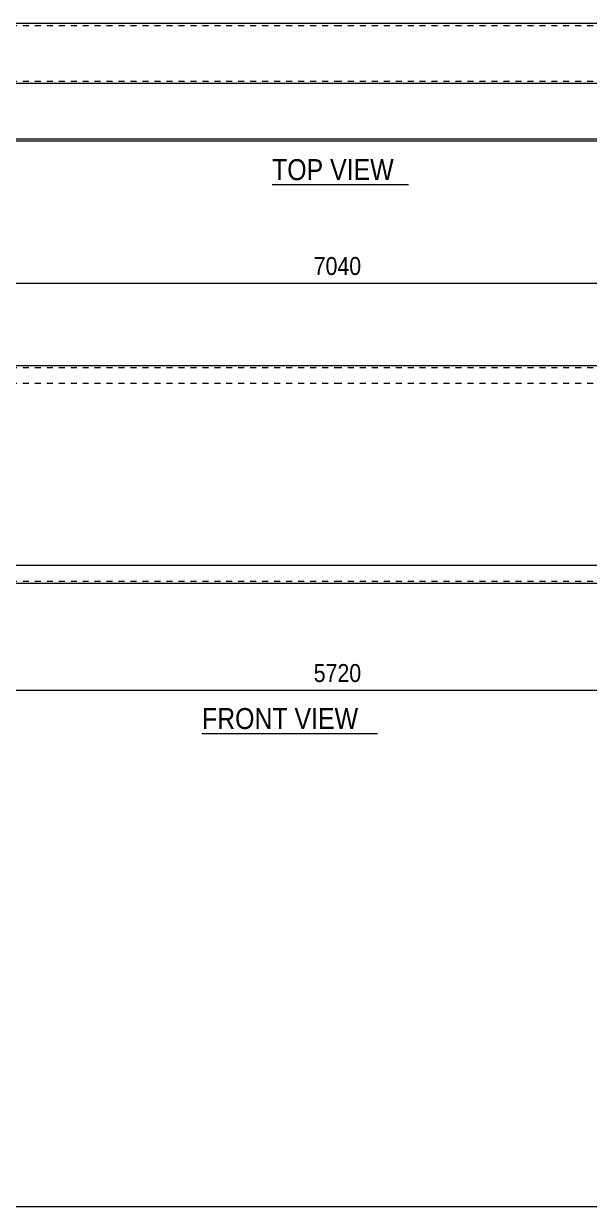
# Model space of a CAD drawing. Header units: millimetres. Extents: x 2 to 579, y 1 to 405.
# Drawn here: x 181.8 to 276.3, y 5 to 202.6 of the extents above; entities that cross this region are included whole.
import ezdxf

# ---------------------------------------------------------------- set-up
doc = ezdxf.new("R2010")
doc.units = ezdxf.units.MM
doc.linetypes.add('XKITLINE00', pattern=[0])
doc.linetypes.add('XKITLINE01', pattern=[4, 1, -1, 1, -1])
for name, color, linetype, lineweight in [('Dimensions', 7, 'Continuous', 0), ('DrawingSheet', 5, 'Continuous', 0), ('OtherObjectType', 7, 'Continuous', 0), ('Part', 2, 'Continuous', 0)]:
    doc.layers.add(name, color=color, linetype=linetype, lineweight=lineweight)
doc.styles.add('ARIAL', font='ARIAL.TTF')

# ---------------------------------------------------------------- blocks, each defined once
blk = doc.blocks.new('*A5')
at = {"layer": 'Part', "color": 2, "linetype": 'XKITLINE00', "lineweight": 0}
for p, q in [((234.64, 145.44), (34.45, 145.44)), ((434.94, 145.44), (234.74, 145.44)), ((234.64, 112.04), (34.45, 112.04)), ((434.94, 112.04), (234.74, 112.04)), ((234.64, 109.04), (34.45, 109.04)), ((434.94, 109.04), (234.74, 109.04))]:
    blk.add_line(p, q, dxfattribs=at)
at = {"layer": 'Part', "color": 7, "linetype": 'XKITLINE01', "lineweight": 0}
for p, q in [((234.64, 145.08), (34.45, 145.08)), ((434.94, 145.08), (234.74, 145.08)), ((234.64, 142.44), (34.45, 142.44)), ((434.94, 142.44), (234.74, 142.44)), ((234.64, 109.4), (34.45, 109.4)), ((434.94, 109.4), (234.74, 109.4))]:
    blk.add_line(p, q, dxfattribs=at)
blk = doc.blocks.new('*A10')
at = {"layer": 'Part', "color": 2, "linetype": 'XKITLINE00', "lineweight": 0}
for p, q in [((234.64, 202.58), (34.45, 202.58)), ((434.94, 202.58), (234.74, 202.58)), ((234.64, 192.58), (34.45, 192.58)), ((434.94, 192.58), (234.74, 192.58)), ((234.64, 183.3), (34.45, 183.3)), ((234.64, 182.94), (34.45, 182.94)), ((434.94, 183.3), (234.74, 183.3)), ((434.94, 182.94), (234.74, 182.94))]:
    blk.add_line(p, q, dxfattribs=at)
at = {"layer": 'Part', "color": 7, "linetype": 'XKITLINE01', "lineweight": 0}
for p, q in [((234.64, 202.22), (34.45, 202.22)), ((434.94, 202.22), (234.74, 202.22)), ((234.64, 192.94), (34.45, 192.94)), ((434.94, 192.94), (234.74, 192.94))]:
    blk.add_line(p, q, dxfattribs=at)
blk = doc.blocks.new('*A11')
at = {"layer": 'DrawingSheet', "color": 5, "linetype": 'XKITLINE00', "lineweight": 0}
blk.add_line((5, 5), (579, 5), dxfattribs=at)
blk = doc.blocks.new('*A23')
at = {"layer": 'Dimensions', "color": 7, "linetype": 'XKITLINE00', "lineweight": 0}
blk.add_line((34.45, 159.24), (434.94, 159.24), dxfattribs=at)
at = {"layer": 'Dimensions', "color": 3, "style": 'ARIAL', "width": 0.85}
blk.add_text('7040', height=3, dxfattribs=at).set_placement((230.24, 160.59))
blk = doc.blocks.new('*A28')
at = {"layer": 'Dimensions', "color": 7, "linetype": 'XKITLINE00', "lineweight": 0}
for p, q in [((166.45, 117.24), (166.45, 88.84)), ((302.94, 117.24), (302.94, 88.84)), ((167.3, 92.08), (165.6, 90.39)), ((166.45, 91.24), (302.94, 91.24)), ((303.79, 92.08), (302.09, 90.39))]:
    blk.add_line(p, q, dxfattribs=at)
at = {"layer": 'Dimensions', "color": 3}
for p in [(166.45, 91.24), (302.94, 91.24)]:
    blk.add_point(p, dxfattribs=at)
at = {"layer": 'Dimensions', "color": 3, "style": 'ARIAL', "width": 0.85}
blk.add_text('6380', height=3, rotation=90.0002, dxfattribs=at).set_placement((301.74, 92.54))
blk.add_text('5720', height=3, dxfattribs=at).set_placement((230.24, 92.59))
blk = doc.blocks.new('*A36')
at = {"layer": 'OtherObjectType', "color": 7, "linetype": 'XKITLINE00', "lineweight": 0}
blk.add_line((211.57, 83.99), (240.87, 83.99), dxfattribs=at)
at = {"layer": 'OtherObjectType', "color": 7, "style": 'ARIAL', "width": 0.85}
blk.add_text('FRONT VIEW', height=3.5, dxfattribs=at).set_placement((211.57, 84.74))
blk = doc.blocks.new('*A38')
at = {"layer": 'OtherObjectType', "color": 7, "linetype": 'XKITLINE00', "lineweight": 0}
blk.add_line((223.28, 175.69), (246.1, 175.69), dxfattribs=at)
at = {"layer": 'OtherObjectType', "color": 7, "style": 'ARIAL', "width": 0.85}
blk.add_text('TOP VIEW', height=3.5, dxfattribs=at).set_placement((223.28, 176.44))

msp = doc.modelspace()

# ---------------------------------------------------------------- block references
at = {"lineweight": 0}
for name in ['*A11', '*A38', '*A23', '*A28', '*A36']:
    msp.add_blockref(name, (0, 0), dxfattribs=at)
at = {"layer": 'Part', "lineweight": 0}
for name in ['*A10', '*A5']:
    msp.add_blockref(name, (0, 0), dxfattribs=at)

doc.saveas('drawing.dxf')
